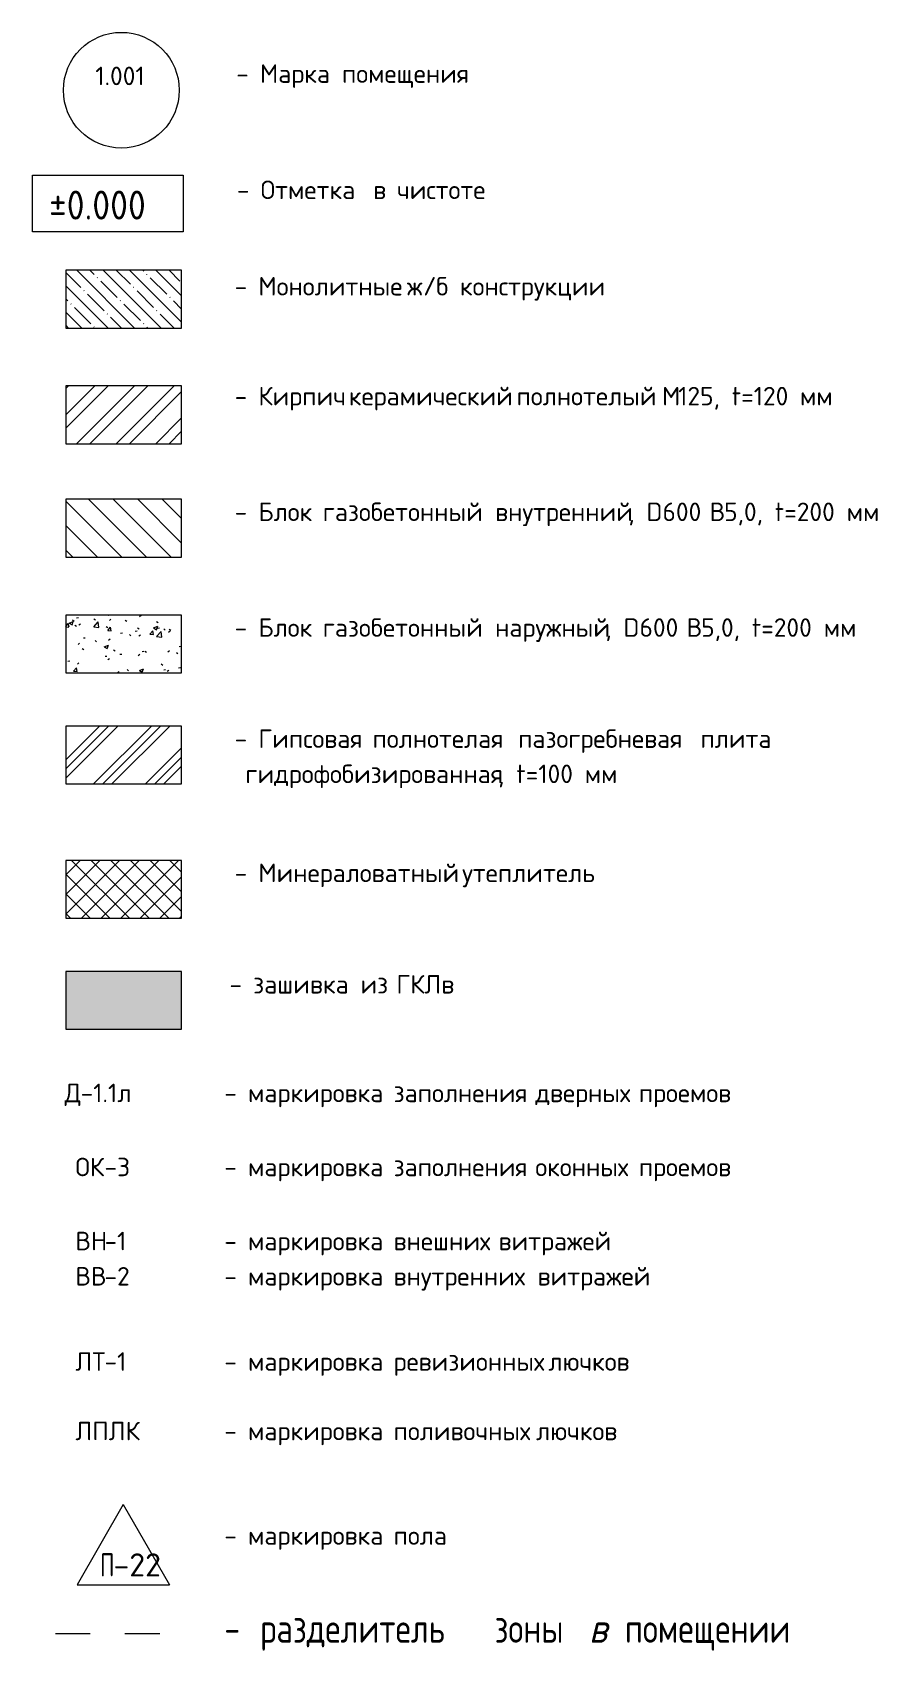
# Model space of a CAD drawing. Header units: millimetres. Extents: x -68946 to 288321, y -402657 to 324925.
# Drawn here: x 171131 to 178430, y 3476 to 17460 of the extents above; entities that cross this region are included whole.
import ezdxf

# ---------------------------------------------------------------- set-up
doc = ezdxf.new("R2010")
doc.units = ezdxf.units.MM
doc.linetypes.add('ADSK_Невидимые', pattern=[500, 300, -200])
doc.linetypes.add('ADSK_Скрыто', pattern=[600, 300, -300])
for name, color, linetype, lineweight in [('A-DETL-____-HDLN', 90, 'ADSK_Невидимые', 9), ('A-DETL-____-OTLN', 250, 'Continuous', 5), ('A-DETL-____-THIN', 250, 'Continuous', 9), ('A-DETL-GENF-OTLN', 250, 'Continuous', 5), ('A-FLOR-____-IDEN', 11, 'Continuous', 9), ('G-____-____-TEXT', 250, 'Continuous', 9)]:
    doc.layers.add(name, color=color, linetype=linetype, lineweight=lineweight)
doc.styles.add('ISOCPEUR_2', font='isocpeur.ttf', dxfattribs={"height": 160})
doc.styles.add('ISOCPEUR_4', font='isocpeur.ttf', dxfattribs={"height": 300})
doc.styles.add('ISOCPEUR_7', font='isocpeur.ttf', dxfattribs={"width": 0.9, "height": 2.5})
doc.styles.add('ISOCPEUR_I_1', font='ГОСТ тип А.ttf', dxfattribs={"height": 2500})

# ---------------------------------------------------------------- blocks, each defined once
blk = doc.blocks.new('AAR_СКБ_Марка_Перекрытия - Марка пола-17325028-АР1_Маркировочный план_надземные_Условные обозначения')
at = {"layer": 'A-FLOR-____-IDEN'}
for p, q in [((5755, 4739), (5355, 4046)), ((5755, 4739), (6155, 4046)), ((5355, 4046), (6155, 4046))]:
    blk.add_line(p, q, dxfattribs=at)

msp = doc.modelspace()

# ---------------------------------------------------------------- hatches: boundary and pattern name
at = {"layer": 'A-DETL-GENF-OTLN', "lineweight": 5, "true_color": 0x000000}
h = msp.add_hatch(dxfattribs=at)
h.set_pattern_fill('FP_160', color=18, style=0, pattern_type=2)
h.set_pattern_definition([(135, (166161.73, -0.0006), (-114.0493, -114.0493), []), (135, (166275.78, -0.0006), (-114.0493, -114.0493), [201.612, -40.322, 3.353, -36.97])])
h.paths.add_polyline_path([(172420.0772, 14904.9683), (172420.0772, 15404.9683), (171420.0772, 15404.9683), (171420.0772, 14904.9683)])
h = msp.add_hatch(dxfattribs=at)
h.set_pattern_fill('FP_161', color=18, style=0, pattern_type=2)
h.set_pattern_definition([(45, (166161.73, -0.0006), (-171.074, 171.074), []), (45, (166275.78, -0.0006), (-171.074, 171.074), [])])
h.paths.add_polyline_path([(172420.0772, 13904.9683), (172420.0772, 14404.9683), (171420.0772, 14404.9683), (171420.0772, 13904.9683)])
h = msp.add_hatch(dxfattribs=at)
h.set_pattern_fill('FP_162', color=18, style=0, pattern_type=2)
h.set_pattern_definition([(135, (166161.73, -0.0006), (-106.066, -106.066), [])])
h.paths.add_polyline_path([(172420.0772, 12924.9683), (172420.0772, 13424.9683), (171420.0772, 13424.9683), (171420.0772, 12924.9683)])
h = msp.add_hatch(dxfattribs=at)
h.set_pattern_fill('FP_3', color=18, style=0, pattern_type=2)
h.set_pattern_definition([(50, (166161.73, -0.0006), (364.368, -31.878), [38.1, -419.1]), (355, (166161.73, -0.0006), (-70.486, 382.113), [30.48, -335.28]), (100.451, (166192.1, -2.66), (293.885, 350.233), [32.38, -356.18]), (46.184, (166161.73, 101.6), (542.158, -84.086), [57.15, -628.65]), (96.636, (166206.9, 94.6), (474.805, 494.855), [48.57, -534.27]), (351.184, (166161.73, 101.6), (474.81, 494.85), [45.72, -502.92]), (21, (166212.53, 76.2), (303.2285, -204.5305), [38.1, -419.1]), (326, (166212.53, 76.2), (123.604, 368.376), [30.48, -335.28]), (71.451, (166237.8, 59.16), (426.834, 163.843), [32.38, -356.18]), (37.5, (166161.73, -0.0006), (6.1766, 169.1102), [16.764, -314.452, 16.764, -323.596, -336.55]), (37.5, (166161.73, -0.0006), (6.1766, 169.1102), [-671.576, 16.764, -319.786]), (7.5, (166161.73, -0.0006), (133.6389, 200.3615), [16.764, -177.292, 16.764, -306.832, -128.27]), (7.5, (166161.73, -0.0006), (133.6389, 200.3615), [-517.652, 16.764, -111.506]), (327.5, (166048.44, -0.0006), (271.1818, -11.4584), [16.764, -110.236, 16.764, -379.476, -525.78]), (327.5, (166048.44, -0.0006), (271.1818, -11.4584), [-523.24, 16.764, -509.016]), (317.5, (165997.64, -0.0006), (296.2585, 50.853), [16.764, -148.336, 16.764, -246.38, -373.38]), (317.5, (165997.64, -0.0006), (296.2585, 50.853), [-428.244, 16.764, -356.616])])
h.paths.add_polyline_path([(172420.0772, 11924.9683), (172420.0772, 12424.9683), (171420.0772, 12424.9683), (171420.0772, 11924.9683)])
h = msp.add_hatch(dxfattribs=at)
h.set_pattern_fill('FP_5', color=18, style=0, pattern_type=2)
h.set_pattern_definition([(45, (166161.73, -0.0006), (-224.5064, 224.5064), []), (45, (166241.1, -0.0006), (0, 449.013), []), (45, (166082.35, -0.0006), (0, 449.013), [])])
h.paths.add_polyline_path([(172420.0772, 10964.9683), (172420.0772, 11464.9683), (171420.0772, 11464.9683), (171420.0772, 10964.9683)])
h = msp.add_hatch(dxfattribs=at)
h.set_pattern_fill('FP_53', color=18, style=0, pattern_type=2)
h.set_pattern_definition([(135, (166161.73, -0.0006), (-84.8528, -84.8528), []), (225, (166161.73, -0.0006), (84.8528, -84.8528), [])])
h.paths.add_polyline_path([(172420.0772, 9804.9683), (172420.0772, 10304.9683), (171420.0772, 10304.9683), (171420.0772, 9804.9683)])
at = {"layer": 'A-DETL-GENF-OTLN', "true_color": 0x000000}
msp.add_hatch(color=18, dxfattribs=at).paths.add_polyline_path([(172420.0772, 8844.9683), (172420.0772, 9344.9683), (171420.0772, 9344.9683), (171420.0772, 8844.9683)])

# ---------------------------------------------------------------- linework, layer by layer
at = {"layer": 'A-DETL-____-HDLN', "color": 18, "linetype": 'ADSK_Скрыто', "lineweight": 5, "true_color": 0x000000}
msp.add_line((171330.6797, 3622.8418), (172530.6797, 3622.8418), dxfattribs=at)
at = {"layer": 'A-DETL-____-OTLN', "color": 18, "lineweight": 13, "true_color": 0x000000}
for p, q in [((172420.0772, 9344.9683), (171420.0772, 9344.9683)), ((171420.0772, 9344.9683), (171420.0772, 8844.9683)), ((172420.0772, 8844.9683), (172420.0772, 9344.9683)), ((171420.0772, 8844.9683), (172420.0772, 8844.9683))]:
    msp.add_line(p, q, dxfattribs=at)
at = {"layer": 'A-DETL-____-THIN', "color": 18, "true_color": 0x000000}
for p, q in [((172420.0772, 15404.9683), (171420.0772, 15404.9683)), ((171420.0772, 15404.9683), (171420.0772, 14904.9683)), ((172420.0772, 14904.9683), (172420.0772, 15404.9683)), ((171420.0772, 14904.9683), (172420.0772, 14904.9683)), ((172420.0772, 14404.9683), (171420.0772, 14404.9683)), ((171420.0772, 14404.9683), (171420.0772, 13904.9683)), ((172420.0772, 13904.9683), (172420.0772, 14404.9683)), ((171420.0772, 13904.9683), (172420.0772, 13904.9683)), ((172420.0772, 13424.9683), (171420.0772, 13424.9683)), ((171420.0772, 13424.9683), (171420.0772, 12924.9683)), ((172420.0772, 12924.9683), (172420.0772, 13424.9683)), ((171420.0772, 12924.9683), (172420.0772, 12924.9683)), ((172420.0772, 12424.9683), (171420.0772, 12424.9683)), ((171420.0772, 12424.9683), (171420.0772, 11924.9683)), ((172420.0772, 11924.9683), (172420.0772, 12424.9683)), ((171420.0772, 11924.9683), (172420.0772, 11924.9683)), ((172420.0772, 11464.9683), (171420.0772, 11464.9683)), ((171420.0772, 11464.9683), (171420.0772, 10964.9683)), ((172420.0772, 10964.9683), (172420.0772, 11464.9683)), ((171420.0772, 10964.9683), (172420.0772, 10964.9683)), ((172420.0772, 10304.9683), (171420.0772, 10304.9683)), ((171420.0772, 10304.9683), (171420.0772, 9804.9683)), ((172420.0772, 9804.9683), (172420.0772, 10304.9683)), ((171420.0772, 9804.9683), (172420.0772, 9804.9683))]:
    msp.add_line(p, q, dxfattribs=at)
msp.add_circle((171899.5488, 16959.9966), 500, dxfattribs=at)
at = {"layer": 'G-____-____-TEXT', "color": 18, "true_color": 0x000000, "flags": 128}
msp.add_lwpolyline([(171131.4497, 16226.1224), (172434.0016, 16226.1224), (172434.0016, 15736.1224), (171131.4497, 15736.1224)], close=True, dxfattribs=at)

# ---------------------------------------------------------------- block references
at = {"layer": 'A-FLOR-____-IDEN', "color": 18, "true_color": 0x000000}
msp.add_blockref('AAR_СКБ_Марка_Перекрытия - Марка пола-17325028-АР1_Маркировочный план_надземные_Условные обозначения', (166161.7282, -0.0006), dxfattribs=at)

# ---------------------------------------------------------------- texts
at = {"layer": 'A-FLOR-____-IDEN', "color": 18, "true_color": 0x000000, "char_height": 200, "attachment_point": 1, "style": 'ISOCPEUR_2'}
for s, insert, width in [('\\fISOCPEUR|b0|i0|c204|p34|;\\W.7;П', (171716.2601, 4316.9517), 140.295312), ('-22', (171832.0153, 4316.9517), 370.379625)]:
    msp.add_mtext(s, dxfattribs=dict(at, insert=insert, width=width))
at = {"layer": 'G-____-____-TEXT', "color": 18, "true_color": 0x000000, "attachment_point": 1}
for s, insert, char_height, width, style in [('1.001', (171674.7002, 17163.537), 160, 521.096875, 'ISOCPEUR_4'), ('- ', (172891.611, 17183.537), 160, 248.523125, 'ISOCPEUR_4'), ('Марка', (173096.6631, 17183.537), 160, 745.569375, 'ISOCPEUR_4'), ('помещения', (173804.4235, 17183.537), 160, 1298.73375, 'ISOCPEUR_4'), (' ±0.000', (171131.4497, 16092.4766), 250, 1354.851875, 'ISOCPEUR_7'), ('- ', (172896.9393, 16179.2017), 160, 248.523125, 'ISOCPEUR_4'), ('Отметка', (173101.9914, 16179.2017), 160, 1066.244375, 'ISOCPEUR_4'), ('\\fISOCPEUR|b0|i0|c204|p34|;в', (174074.3352, 16179.2017), 160, 136.286875, 'ISOCPEUR_4'), ('чистоте', (174279.3872, 16179.2017), 160, 994.0925, 'ISOCPEUR_4'), ('- ', (172877.8728, 15346.1132), 160, 248.523125, 'ISOCPEUR_4'), ('Монолитные', (173082.9249, 15346.1132), 160, 1443.0375, 'ISOCPEUR_4'), ('\\fISOCPEUR|b0|i0|c204|p34|;ж', (174366.1541, 15346.1132), 160, 168.354375, 'ISOCPEUR_4'), ('\\fISOCPEUR|b0|i0|c204|p34|;/', (174505.0603, 15346.1132), 160, 136.286875, 'ISOCPEUR_4'), ('\\fISOCPEUR|b0|i0|c204|p34|;б', (174617.5082, 15346.1132), 160, 136.286875, 'ISOCPEUR_4'), ('конструкции', (174822.5603, 15346.1132), 160, 1523.20625, 'ISOCPEUR_4'), ('- ', (172877.8728, 14396.7884), 160, 248.523125, 'ISOCPEUR_4'), ('Кирпич', (173082.9249, 14396.7884), 160, 833.755, 'ISOCPEUR_4'), ('керамический', (173863.4457, 14396.7884), 160, 1643.459375, 'ISOCPEUR_4'), ('полнотелый', (175312.0395, 14396.7884), 160, 1410.97, 'ISOCPEUR_4'), ('\\fISOCPEUR|b0|i0|c204|p34|;М', (176568.8103, 14396.7884), 160, 168.354375, 'ISOCPEUR_4'), ('125, t=120 ', (176707.7166, 14396.7884), 160, 1274.683125, 'ISOCPEUR_4'), ('мм', (177759.4353, 14396.7884), 160, 304.64125, 'ISOCPEUR_4'), ('- ', (172877.8728, 13396.7884), 160, 248.523125, 'ISOCPEUR_4'), ('Блок', (173082.9249, 13396.7884), 160, 561.18125, 'ISOCPEUR_4'), ('газобетонный', (173638.5499, 13396.7884), 160, 1691.560625, 'ISOCPEUR_4'), ('внутренний', (175126.8311, 13396.7884), 160, 1394.93625, 'ISOCPEUR_4'), (', D600 ', (176277.7686, 13396.7884), 160, 849.78875, 'ISOCPEUR_4'), ('\\fISOCPEUR|b0|i0|c204|p34|;В', (176978.9145, 13396.7884), 160, 152.320625, 'ISOCPEUR_4'), ('5,0, t=200 ', (177104.5916, 13396.7884), 160, 1282.7, 'ISOCPEUR_4'), ('мм', (178162.9249, 13396.7884), 160, 304.64125, 'ISOCPEUR_4'), ('- ', (172877.8728, 12396.7884), 160, 248.523125, 'ISOCPEUR_4'), ('Блок', (173082.9249, 12396.7884), 160, 561.18125, 'ISOCPEUR_4'), ('газобетонный', (173638.5499, 12396.7884), 160, 1691.560625, 'ISOCPEUR_4'), ('наружный', (175126.8311, 12396.7884), 160, 1154.43, 'ISOCPEUR_4'), (', D600 ', (176079.3311, 12396.7884), 160, 849.78875, 'ISOCPEUR_4'), ('\\fISOCPEUR|b0|i0|c204|p34|;В', (176780.477, 12396.7884), 160, 152.320625, 'ISOCPEUR_4'), ('5,0, t=200 ', (176906.1541, 12396.7884), 160, 1282.7, 'ISOCPEUR_4'), ('мм', (177964.4874, 12396.7884), 160, 304.64125, 'ISOCPEUR_4'), ('- ', (172877.8728, 11436.7884), 160, 248.523125, 'ISOCPEUR_4'), ('Гипсовая', (173082.9249, 11436.7884), 160, 1082.278125, 'ISOCPEUR_4'), ('полнотелая', (174068.4978, 11436.7884), 160, 1410.97, 'ISOCPEUR_4'), ('пазогребневая', (175325.2686, 11436.7884), 160, 1795.78, 'ISOCPEUR_4'), ('плита', (176899.5395, 11436.7884), 160, 729.535625, 'ISOCPEUR_4'), ('гидрофобизированная', (172970.477, 11132.5175), 160, 2645.56875, 'ISOCPEUR_4'), (', t=100 ', (175153.2895, 11132.5175), 160, 905.906875, 'ISOCPEUR_4'), ('мм', (175900.7374, 11132.5175), 160, 304.64125, 'ISOCPEUR_4'), ('Минераловатный', (173082.9249, 10276.7884), 160, 2020.2525, 'ISOCPEUR_4'), ('утеплитель', (174842.4041, 10276.7884), 160, 1427.00375, 'ISOCPEUR_4'), ('- ', (172877.8728, 10276.7884), 160, 248.523125, 'ISOCPEUR_4'), ('зашивка', (173037.6278, 9314.212), 160, 1010.12625, 'ISOCPEUR_4'), ('из', (173963.6695, 9314.212), 160, 264.556875, 'ISOCPEUR_4'), ('ГКЛв', (174274.5549, 9314.212), 160, 577.215, 'ISOCPEUR_4'), ('- ', (172832.5757, 9314.212), 160, 248.523125, 'ISOCPEUR_4'), ('\\fISOCPEUR|b0|i0|c204|p34|;Д', (171408.7428, 8375.3851), 160, 168.354375, 'ISOCPEUR_4'), ('-1.1', (171547.649, 8375.3851), 160, 384.81, 'ISOCPEUR_4'), ('\\fISOCPEUR|b0|i0|c204|p34|;л', (171865.149, 8375.3851), 160, 136.286875, 'ISOCPEUR_4'), ('- ', (172788.4754, 8375.3851), 160, 248.523125, 'ISOCPEUR_4'), ('маркировка', (172993.5274, 8375.3851), 160, 1410.97, 'ISOCPEUR_4'), ('заполнения', (174250.2983, 8375.3851), 160, 1370.885625, 'ISOCPEUR_4'), ('дверных', (175473.9962, 8375.3851), 160, 970.041875, 'ISOCPEUR_4'), ('проемов', (176366.9649, 8375.3851), 160, 970.041875, 'ISOCPEUR_4'), ('ОК', (171502.6123, 7735.3851), 160, 304.64125, 'ISOCPEUR_4'), ('-3', (171753.9664, 7735.3851), 160, 272.57375, 'ISOCPEUR_4'), ('заполнения', (174250.2983, 7735.3851), 160, 1370.885625, 'ISOCPEUR_4'), ('- ', (172788.4754, 7735.3851), 160, 248.523125, 'ISOCPEUR_4'), ('маркировка', (172993.5274, 7735.3851), 160, 1410.97, 'ISOCPEUR_4'), ('оконных', (175473.9962, 7735.3851), 160, 970.041875, 'ISOCPEUR_4'), ('проемов', (176366.9649, 7735.3851), 160, 970.041875, 'ISOCPEUR_4'), ('ВН', (171502.6123, 7095.3851), 160, 304.64125, 'ISOCPEUR_4'), ('-1', (171753.9664, 7095.3851), 160, 232.489375, 'ISOCPEUR_4'), ('- ', (172788.4754, 7095.3851), 160, 248.523125, 'ISOCPEUR_4'), ('маркировка', (172993.5274, 7095.3851), 160, 1410.97, 'ISOCPEUR_4'), ('внешних', (174250.2983, 7095.3851), 160, 986.075625, 'ISOCPEUR_4'), ('витражей', (175156.4962, 7095.3851), 160, 1170.46375, 'ISOCPEUR_4'), ('ВВ', (171502.6123, 6791.1143), 160, 304.64125, 'ISOCPEUR_4'), ('-2', (171753.9664, 6791.1143), 160, 272.57375, 'ISOCPEUR_4'), ('маркировка', (172993.5274, 6791.1143), 160, 1410.97, 'ISOCPEUR_4'), ('внутренних', (174250.2983, 6791.1143), 160, 1394.93625, 'ISOCPEUR_4'), ('витражей', (175493.8399, 6791.1143), 160, 1170.46375, 'ISOCPEUR_4'), ('- ', (172788.4754, 6791.1143), 160, 248.523125, 'ISOCPEUR_4'), ('ЛТ', (171502.6123, 6054.197), 160, 304.64125, 'ISOCPEUR_4'), ('-1', (171753.9664, 6054.197), 160, 232.489375, 'ISOCPEUR_4'), ('ревизионных', (174250.2983, 6054.197), 160, 1507.1725, 'ISOCPEUR_4'), ('- ', (172788.4754, 6054.197), 160, 248.523125, 'ISOCPEUR_4'), ('маркировка', (172993.5274, 6054.197), 160, 1410.97, 'ISOCPEUR_4'), ('лючков', (175586.4441, 6054.197), 160, 841.771875, 'ISOCPEUR_4'), ('ЛПЛК', (171502.6123, 5454.197), 160, 609.2825, 'ISOCPEUR_4'), ('- ', (172788.4754, 5454.197), 160, 248.523125, 'ISOCPEUR_4'), ('маркировка', (172993.5274, 5454.197), 160, 1410.97, 'ISOCPEUR_4'), ('поливочных', (174250.2983, 5454.197), 160, 1378.9025, 'ISOCPEUR_4'), ('лючков', (175480.6108, 5454.197), 160, 841.771875, 'ISOCPEUR_4'), ('маркировка', (172993.5274, 4550.6168), 160, 1410.97, 'ISOCPEUR_4'), ('пола', (174250.2983, 4550.6168), 160, 561.18125, 'ISOCPEUR_4'), ('- ', (172788.4754, 4550.6168), 160, 248.523125, 'ISOCPEUR_4'), ('- ', (172788.4754, 3793.9014), 250, 375.18975, 'ISOCPEUR_I_1'), ('разделитель', (173098.0379, 3793.9014), 250, 2279.99925, 'ISOCPEUR_I_1'), ('зоны', (175122.1004, 3793.9014), 250, 815.316188, 'ISOCPEUR_I_1'), ('\\fISOCPEUR|b0|i1|c204|p34|;\\W.9;в', (175937.6785, 3793.9014), 250, 202.02525, 'ISOCPEUR_I_1'), ('помещении', (176247.241, 3793.9014), 250, 1919.239875, 'ISOCPEUR_I_1')]:
    msp.add_mtext(s, dxfattribs=dict(at, insert=insert, char_height=char_height, width=width, style=style))

doc.saveas('drawing.dxf')
